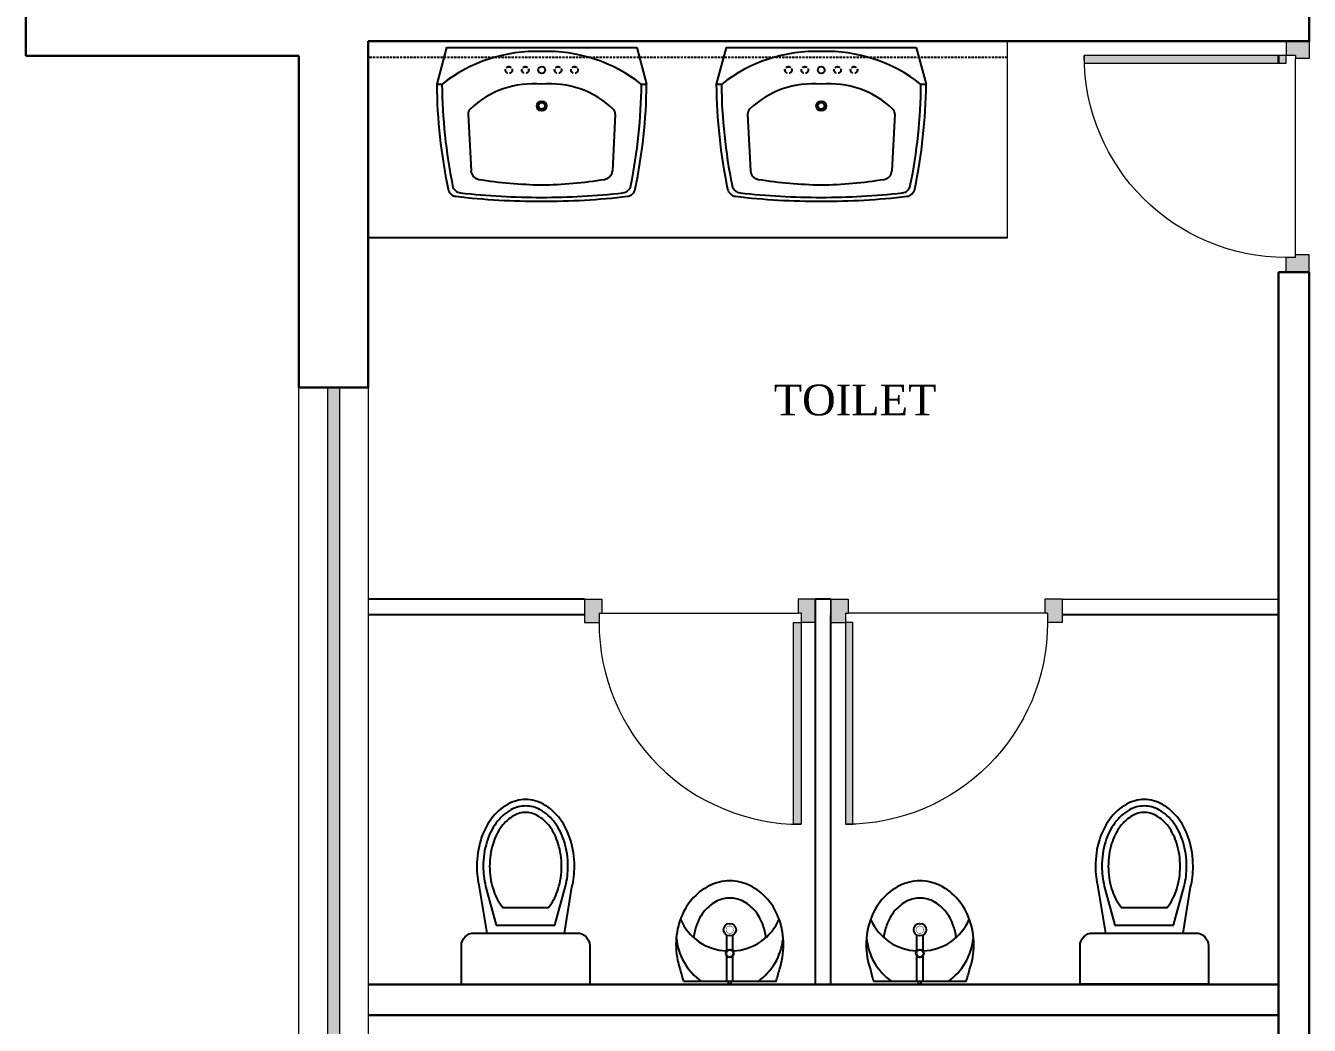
# Model space of a CAD drawing. Header units: inches. Extents: x 327481 to 195042051, y -335014 to 44773228.
# Drawn here: x 369489 to 369655.6, y -317377.9 to -317248.1 of the extents above; entities that cross this region are included whole.
import ezdxf

# ---------------------------------------------------------------- set-up
doc = ezdxf.new("R2010")
doc.units = ezdxf.units.IN
doc.header["$MEASUREMENT"] = 0
doc.linetypes.add('DASHED', pattern=[0.75, 0.5, -0.25])
doc.linetypes.add('DASHEDX2', pattern=[1.5, 1, -0.5])
for name, color, linetype, lineweight in [('DOOR', 47, 'Continuous', 9), ('furniture', 251, 'Continuous', 13), ('GLASS', 140, 'Continuous', 5), ('TEXT', 7, 'Continuous', 0), ('WALL', 12, 'Continuous', 30)]:
    doc.layers.add(name, color=color, linetype=linetype, lineweight=lineweight)
doc.layers.add('PARTITION', color=174, linetype='Continuous')
doc.layers.add('TOILET', color=150, linetype='Continuous')
doc.styles.get("Standard").update_dxf_attribs({"font": 'times.ttf', "height": 12})

# ---------------------------------------------------------------- blocks, each defined once
blk = doc.blocks.new('RTU')
at = {"layer": 'DOOR'}
for points in [[(2799510.7, -182811.3), (2799510.7, -182874.3), (2799550.7, -182874.3), (2799550.7, -182886.3), (2799610.7, -182886.3), (2799610.7, -182811.3)], [(2798637.3, -183716.3, 0.009156), (2798636.7, -183748.3), (2799510.7, -183748.3), (2799510.7, -183716.3)], [(2799610.7, -183811.3), (2799610.7, -183736.3), (2799550.7, -183736.3), (2799550.7, -183748.3), (2799510.7, -183748.3), (2799510.7, -183811.3)]]:
    blk.add_hatch(color=256, dxfattribs=at).paths.add_polyline_path(points)
at = {"layer": 'DOOR', "ltscale": 300}
for p, q in [((2799510.7, -182811.3), (2799510.7, -182874.3)), ((2799610.7, -182811.3), (2799510.7, -182811.3)), ((2799610.7, -182811.3), (2799610.7, -182886.3)), ((2799550.7, -182874.3), (2799510.7, -182874.3)), ((2799550.7, -182874.3), (2799550.7, -182886.3)), ((2799610.7, -182886.3), (2799550.7, -182886.3)), ((2799550.7, -182886.3), (2799550.7, -183736.3)), ((2798636.7, -183748.3), (2798636.7, -183716.3)), ((2798636.7, -183716.3), (2799510.7, -183716.3)), ((2799510.7, -183716.3), (2799510.7, -183748.3)), ((2799510.7, -183748.3), (2798636.7, -183748.3)), ((2799510.7, -183811.3), (2799510.7, -183748.3)), ((2799550.7, -183748.3), (2799510.7, -183748.3)), ((2799610.7, -183736.3), (2799550.7, -183736.3)), ((2799550.7, -183748.3), (2799550.7, -183736.3)), ((2799610.7, -183811.3), (2799610.7, -183736.3)), ((2799610.7, -183811.3), (2799510.7, -183811.3))]:
    blk.add_line(p, q, dxfattribs=at)
blk.add_arc((2799510.7, -183748.3), 874, 90, 180, dxfattribs=at)
blk = doc.blocks.new('mmuummuu')
at = {"layer": 'TOILET', "linetype": 'Continuous'}
for p, q in [((374906.3, -318504.43), (374764.45, -318504.43)), ((374906.3, -318548.07), (374764.45, -318548.07))]:
    blk.add_line(p, q, dxfattribs=at)
at = {"layer": 'TOILET'}
for p, q in [((374781.87, -318505.84), (374779.69, -318514.02)), ((374781.87, -318505.84), (374824.06, -318505.84)), ((374824.06, -318505.84), (374826.24, -318514.02)), ((374843.87, -318505.84), (374841.69, -318514.02)), ((374843.87, -318505.84), (374886.06, -318505.84)), ((374886.06, -318505.84), (374888.24, -318514.02)), ((374779.69, -318514.02), (374780.84, -318514.02)), ((374825.09, -318514.02), (374826.24, -318514.02)), ((374841.69, -318514.02), (374842.84, -318514.02)), ((374887.1, -318514.02), (374888.24, -318514.02)), ((374786.64, -318520.68), (374787.29, -318533.22)), ((374819.29, -318520.68), (374818.64, -318533.22)), ((374848.64, -318520.68), (374849.29, -318533.22)), ((374881.29, -318520.68), (374880.64, -318533.22))]:
    blk.add_line(p, q, dxfattribs=at)
at = {"layer": 'TOILET', "linetype": 'DASHED'}
blk.add_line((374906.3, -318508.06), (374764.45, -318508.06), dxfattribs=at)
at = {"layer": 'TOILET', "linetype": 'DASHEDX2'}
for centre, radius in [((374795.69, -318510.85), 0.764), ((374795.69, -318510.85), 0.741), ((374799.33, -318510.85), 0.764), ((374799.33, -318510.85), 0.741), ((374806.6, -318510.85), 0.764), ((374806.6, -318510.85), 0.741), ((374810.24, -318510.85), 0.764), ((374810.24, -318510.85), 0.741), ((374857.69, -318510.85), 0.764), ((374857.69, -318510.85), 0.741), ((374861.33, -318510.85), 0.764), ((374861.33, -318510.85), 0.741), ((374868.6, -318510.85), 0.764), ((374868.6, -318510.85), 0.741), ((374872.24, -318510.85), 0.764), ((374872.24, -318510.85), 0.741)]:
    blk.add_circle(centre, radius, dxfattribs=at)
at = {"layer": 'TOILET'}
for centre, radius in [((374802.97, -318510.85), 0.764), ((374864.97, -318510.85), 0.764), ((374802.97, -318518.82), 1.09), ((374802.97, -318518.82), 0.727), ((374864.97, -318518.82), 1.09), ((374864.97, -318518.82), 0.727)]:
    blk.add_circle(centre, radius, dxfattribs=at)
for centre, radius, start, end in [((374801.83, -318540.46), 33.75, 88.0682, 128.4553), ((374804.1, -318540.46), 33.75, 51.5447, 91.9318), ((374863.83, -318540.46), 33.75, 88.0682, 128.4553), ((374866.11, -318540.46), 33.75, 51.5447, 91.9318), ((374899.7, -318512.75), 120.02, 180.6088, 191.7933), ((374900.85, -318512.75), 120.02, 180.6088, 191.4142), ((374800.99, -318533.93), 20.01, 84.3472, 134.0569), ((374804.94, -318533.93), 20.01, 45.9431, 95.6528), ((374705.09, -318512.75), 120.02, 348.5858, 359.3912), ((374706.23, -318512.75), 120.02, 348.2067, 359.3912), ((374961.7, -318512.75), 120.02, 180.6088, 191.7933), ((374962.85, -318512.75), 120.02, 180.6088, 191.4142), ((374863, -318533.93), 20.01, 84.3472, 134.0569), ((374866.94, -318533.93), 20.01, 45.9431, 95.6528), ((374767.09, -318512.75), 120.02, 348.5858, 359.3912), ((374768.23, -318512.75), 120.02, 348.2067, 359.3912), ((374788.09, -318520.6), 1.45, 134.0569, 182.9669), ((374817.84, -318520.6), 1.45, 357.0331, 45.9431), ((374850.1, -318520.6), 1.45, 134.0569, 182.9669), ((374879.84, -318520.6), 1.45, 357.0331, 45.9431), ((374789.32, -318533.11), 2.04, 182.9669, 260.9653), ((374804.7, -318436.24), 100.12, 260.9781, 268.9755), ((374801.23, -318436.18), 100.18, 270.9609, 279.0119), ((374816.61, -318533.11), 2.04, 279.0347, 357.0331), ((374851.33, -318533.11), 2.04, 182.9669, 260.9653), ((374866.71, -318436.24), 100.12, 260.9781, 268.9755), ((374863.24, -318436.18), 100.18, 270.9609, 279.0119), ((374878.61, -318533.11), 2.04, 279.0347, 357.0331), ((374784.21, -318536.86), 2.04, 191.7933, 262.1623), ((374785.2, -318536.1), 2.04, 191.4142, 263.5691), ((374802.56, -318382.1), 157.01, 263.5691, 270.149), ((374803.37, -318382.1), 157.01, 269.851, 276.4309), ((374820.73, -318536.1), 2.04, 276.4309, 348.5858), ((374821.72, -318536.86), 2.04, 277.8377, 348.2067), ((374846.21, -318536.86), 2.04, 191.7933, 262.1623), ((374847.2, -318536.1), 2.04, 191.4142, 263.5691), ((374864.56, -318382.1), 157.01, 263.5691, 270.149), ((374865.38, -318382.1), 157.01, 269.851, 276.4309), ((374882.73, -318536.1), 2.04, 276.4309, 348.5858), ((374883.72, -318536.86), 2.04, 277.8377, 348.2067), ((374802.56, -318382.1), 157.88, 263.2249, 270.1481), ((374803.37, -318382.1), 157.88, 269.8519, 276.7751), ((374864.56, -318382.1), 157.88, 263.2249, 270.1481), ((374865.38, -318382.1), 157.88, 269.8519, 276.7751)]:
    blk.add_arc(centre, radius, start, end, dxfattribs=at)
blk = doc.blocks.new('njhg')
at = {"layer": 'TOILET'}
for p, q in [((371535.95, -316704.39), (371560.2, -316704.39)), ((371547.26, -316704.39), (371547.26, -316711.1)), ((371547.26, -316704.39), (371547.26, -316711.15)), ((371547.73, -316703.65), (371548.42, -316703.65)), ((371547.73, -316703.65), (371547.73, -316704.39)), ((371548.42, -316703.65), (371548.42, -316704.39)), ((371548.89, -316704.39), (371548.89, -316711.1)), ((371548.89, -316704.39), (371548.89, -316711.1)), ((371547.26, -316712.42), (371547.26, -316716.57)), ((371547.75, -316711.13), (371547.75, -316711.15)), ((371548.4, -316711.13), (371548.4, -316711.15)), ((371548.89, -316712.42), (371548.89, -316716.57))]:
    blk.add_line(p, q, dxfattribs=at)
for points in [[(371533.96, -316714.07, 0.084252), (371535.07, -316720.59, 0.09141), (371538.1, -316725.9, 0.103767), (371542.8, -316729.57, 0.11459), (371548.08, -316730.8, 0.11459), (371553.35, -316729.57, 0.103767), (371558.05, -316725.9, 0.09141), (371561.08, -316720.59, 0.084252), (371562.19, -316714.07, 0.084252), (371561.08, -316707.54, 0.022878), (371560.2, -316704.39, 0.102436)], [(371535.95, -316704.39, 0.022878), (371535.07, -316707.54, 0.084252), (371533.96, -316714.07, 0.075162)], [(371561.03, -316720.74, 0.288772), (371548.89, -316712.42, 0.289057)], [(371538.58, -316715.93, 0.0535), (371539.32, -316719.11, 0.09141), (371541.53, -316722.99, 0.103767), (371544.78, -316725.53, 0.11459), (371548.08, -316726.3, 0.11459), (371551.37, -316725.53, 0.103767), (371554.62, -316722.99, 0.09141), (371556.83, -316719.11, 0.0535), (371557.57, -316715.93, 0.084252)]]:
    blk.add_lwpolyline(points, format="xyb", dxfattribs=at)
for points, const_width in [([(371547.36, -316711.75, 1), (371548.75, -316711.75, 1)], 0.0818), ([(371548.79, -316711.75, -1), (371547.4, -316711.75, -1)], 0.0818), ([(371547.1, -316717.99, 1), (371549.05, -316717.99, 1)], 0.115)]:
    blk.add_lwpolyline(points, format="xyb", close=True, dxfattribs=dict(at, const_width=const_width))
for centre, radius in [((371548.09, -316711.75), 1.03), ((371548.08, -316717.99), 1.64)]:
    blk.add_circle(centre, radius, dxfattribs=at)
for centre, radius, start, end in [((371549.89, -316717.33), 15.89, 125.472, 173.8444), ((371546.31, -316717.31), 15.85, 4.8392, 54.6248), ((371547.79, -316726.21), 13.8, 92.2154, 156.6443)]:
    blk.add_arc(centre, radius, start, end, dxfattribs=at)
blk = doc.blocks.new('dxjdwkdq')
at = {"layer": 'TOILET'}
blk.add_line((370040.35, -315883.19), (370040.35, -315864.52), dxfattribs=at)
for points in [[(370046.89, -315853.4), (370059.16, -315853.4), (370059.16, -315894.31), (370046.89, -315894.31, -0.414214), (370042.8, -315890.22), (370042.8, -315857.49, -0.414214)], [(370021.53, -315885.31, 0.073614), (370028.75, -315884.24, 0.084488), (370034.16, -315881.54, 0.011368), (370034.62, -315881.19), (370034.62, -315866.52, 0.011368), (370034.16, -315866.17, 0.084488), (370028.75, -315863.47, 0.073614), (370021.53, -315862.4, 0.073614), (370014.31, -315863.47, 0.084488), (370008.9, -315866.17, 0.106412), (370005.31, -315870.19, 0.129635), (370004.35, -315873.86, 0.129635), (370005.31, -315877.52, 0.106412), (370008.9, -315881.54, 0.084488), (370014.31, -315884.24, 0.073614)]]:
    blk.add_lwpolyline(points, format="xyb", close=True, dxfattribs=at)
for points in [[(370042.8, -315861.48), (370028.22, -315859.09, 0.058264), (370021.53, -315858.31, 0.073614), (370013.12, -315859.55, 0.084488), (370006.48, -315862.86, 0.106412), (370001.75, -315868.18, 0.129635), (370000.25, -315873.86, 0.129635), (370001.75, -315879.53, 0.106412), (370006.48, -315884.85, 0.084488), (370013.12, -315888.16, 0.073614), (370021.53, -315889.4, 0.058264), (370028.22, -315888.62), (370042.8, -315886.23)], [(370040.35, -315864.52), (370027.82, -315861.1, 0.05892), (370021.53, -315860.36, 0.073614), (370013.71, -315861.51, 0.084488), (370007.69, -315864.51, 0.106412), (370003.53, -315869.19, 0.129635), (370002.3, -315873.86, 0.129635), (370003.53, -315878.53, 0.106412), (370007.69, -315883.2, 0.084488), (370013.71, -315886.2, 0.073614), (370021.53, -315887.36, 0.05892), (370027.82, -315886.61), (370040.35, -315883.19)]]:
    blk.add_lwpolyline(points, format="xyb", dxfattribs=at)

msp = doc.modelspace()

# ---------------------------------------------------------------- hatches: boundary and pattern name
at = {"layer": 'GLASS'}
msp.add_hatch(color=256, dxfattribs=at).paths.add_polyline_path([(369528.192, -317295.091), (369528.192, -317460.091), (369529.692, -317460.091), (369529.692, -317295.091)])

# ---------------------------------------------------------------- linework, layer by layer
at = {"layer": 'furniture'}
for p, q in [((369524.412, -317460.091), (369524.412, -317295.091)), ((369533.472, -317460.091), (369533.472, -317295.091))]:
    msp.add_line(p, q, dxfattribs=at)
at = {"layer": 'GLASS'}
msp.add_lwpolyline([(369529.692, -317295.091), (369529.692, -317460.091), (369528.192, -317460.091), (369528.192, -317295.091)], dxfattribs=at)
at = {"layer": 'PARTITION'}
for p, q in [((369561.5, -317322.591), (369533.412, -317322.591)), ((369591.5, -317372.591), (369591.5, -317322.591)), ((369593.5, -317322.591), (369591.5, -317322.591)), ((369561.5, -317324.591), (369533.412, -317324.591)), ((369593.5, -317372.591), (369593.5, -317324.591)), ((369651.587, -317324.59), (369623.5, -317324.59))]:
    msp.add_line(p, q, dxfattribs=at)
at = {"layer": 'PARTITION', "lineweight": 0}
for p, q in [((369533.472, -317372.59), (369533.472, -317322.591)), ((369561.5, -317322.591), (369561.5, -317324.591)), ((369593.5, -317324.591), (369593.5, -317322.591)), ((369623.5, -317322.591), (369623.5, -317324.59)), ((369623.5, -317322.591), (369651.588, -317322.591)), ((369651.587, -317324.59), (369651.588, -317372.59)), ((369651.588, -317372.59), (369533.472, -317372.59))]:
    msp.add_line(p, q, dxfattribs=at)
at = {"layer": 'TOILET', "lineweight": 0}
msp.add_line((369616.412, -317275.629), (369616.412, -317250.09), dxfattribs=at)
at = {"layer": 'WALL'}
for p, q in [((369488.972, -317246.09), (369488.972, -317251.999)), ((369655.584, -317246.091), (369655.584, -317250.09)), ((369655.584, -317250.09), (369533.412, -317250.091)), ((369533.412, -317250.091), (369533.412, -317295.091)), ((369524.412, -317251.999), (369488.972, -317251.999)), ((369524.412, -317251.999), (369524.412, -317295.091)), ((369651.588, -317251.98), (369651.588, -317252.94)), ((369651.588, -317280.09), (369651.588, -317492.634)), ((369655.585, -317280.09), (369651.588, -317280.09)), ((369655.585, -317280.09), (369655.586, -317492.634)), ((369533.412, -317295.091), (369524.412, -317295.091)), ((369651.588, -317372.59), (369533.412, -317372.591)), ((369651.588, -317376.59), (369533.412, -317376.591)), ((369655.586, -317376.59), (369655.585, -317376.59))]:
    msp.add_line(p, q, dxfattribs=at)
msp.add_lwpolyline([(369524.412, -317295.091), (369524.412, -317251.999)], dxfattribs=at)

# ---------------------------------------------------------------- block references
at = {"layer": 'DOOR'}
for p, xscale, yscale, zscale, rotation in [((285667.264, -322764.429), -0.03000000002793968, 0.0300000000061118, 0.02999999997065208, 180), ((364077.161, -401310.912), 0.03000000002793968, 0.03000000002793968, 0.03000000002793968, 89.99999999999999), ((375107.838, -401310.912), -0.03000000002793968, 0.03000000002793968, 0.03000000002793968, 270)]:
    msp.add_blockref('RTU', p, dxfattribs=dict(at, xscale=xscale, yscale=yscale, zscale=zscale, rotation=rotation))
at = {"layer": 'TOILET', "lineweight": 0, "xscale": 0.5851546970465646, "yscale": 0.5851546970465646, "zscale": 0.5851546970465646}
msp.add_blockref('mmuummuu', (150238.232, -130875.73), dxfattribs=at)
at = {"layer": 'TOILET', "lineweight": 0}
for name, p, xscale, yscale, zscale, rotation in [('dxjdwkdq', (498243.211, -166607.747), 0.4074074074072244, 0.4074074074072244, 0.4074074074072244, 270), ('dxjdwkdq', (498323.509, -166607.746), 0.4074074074072244, 0.4074074074072244, 0.4074074074072244, 270), ('njhg', (553432.872, -474086.522), 0.4948283162367872, 0.4948283162367872, 0.4948283162367872, 180), ('njhg', (553457.554, -474086.523), 0.4948283162367872, 0.4948283162367872, 0.4948283162367872, 180)]:
    msp.add_blockref(name, p, dxfattribs=dict(at, xscale=xscale, yscale=yscale, zscale=zscale, rotation=rotation))

# ---------------------------------------------------------------- texts
at = {"layer": 'TEXT', "linetype": 'ByBlock', "lineweight": 30, "insert": (369595.872, -317294.699), "char_height": 4, "width": 357.74515, "attachment_point": 2}
msp.add_mtext(' TOILET', dxfattribs=at)

doc.saveas('drawing.dxf')
